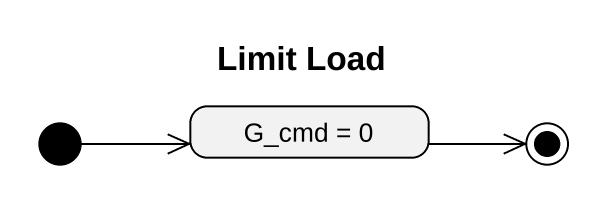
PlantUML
@startuml
title Limit Load
hide empty description
state "G_cmd = 0" as G_cmd_0
[*] -right-> G_cmd_0
G_cmd_0 -right-> [*]
@enduml
